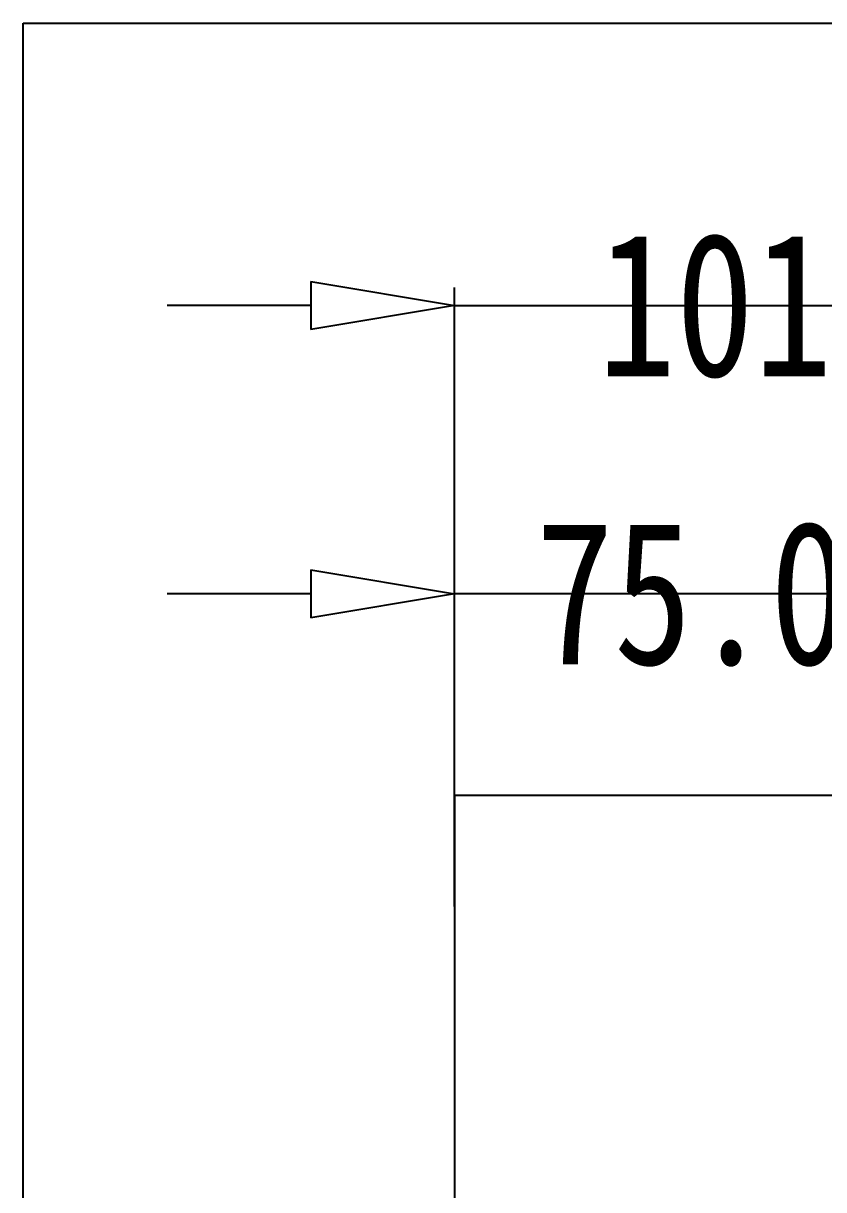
# Model space of a CAD drawing. Header units: millimetres. Extents: x 309 to 11345, y -1340 to 1318.
# Drawn here: x 10325 to 10436.4, y -396.9 to -234.6 of the extents above; entities that cross this region are included whole.
import ezdxf

# ---------------------------------------------------------------- set-up
doc = ezdxf.new("R2010")
doc.units = ezdxf.units.MM
doc.header["$LTSCALE"] = 16.335
doc.header["$PDMODE"] = 3
doc.header["$PDSIZE"] = 0.3125
doc.layers.get('0').update_dxf_attribs({"linetype": 'CONTINUOUS'})
doc.layers.get('Defpoints').update_dxf_attribs({"linetype": 'CONTINUOUS'})
doc.styles.get("Standard").update_dxf_attribs({"font": 'txt', "width": 0.8})
doc.dimstyles.new('STANDARD$0', dxfattribs={"dimscale": 2, "dimtxt": 3, "dimasz": 3, "dimexe": 1.25, "dimexo": 0.625, "dimgap": 0.5, "dimtad": 0, "dimdsep": 46, "dimlunit": 6, "dimtxsty": 'Standard', "dimblk": 'CLOSEDBLANK', "dimcen": 0, "dimclrt": 2, "dimazin": 2, "dimtfac": 2, "dimtmove": 1, "dimatfit": 3, "dimfxl": 0, "dimtolj": 1, "dimtzin": 0, "dimarcsym": 0})

# ---------------------------------------------------------------- blocks, each defined once
blk = doc.blocks.new('_ClosedBlank')
at = {"color": 0, "linetype": 'ByBlock', "lineweight": -2}
for p, q in [((-1, 0.1667), (0, 0)), ((-1, 0.1667), (-1, -0.1667)), ((0, 0), (-1, -0.1667))]:
    blk.add_line(p, q, dxfattribs=at)
blk = doc.blocks.new('*D577')
at = {"color": 4, "lineweight": -2}
for p, q in [((10384.97, -340.74), (10384.97, -311.46)), ((10459.97, -340.74), (10459.97, -311.46)), ((10364.97, -313.96), (10344.97, -313.96)), ((10459.97, -313.96), (10384.97, -313.96)), ((10479.97, -313.96), (10499.97, -313.96))]:
    blk.add_line(p, q, dxfattribs=at)
at = {"layer": 'Defpoints', "color": 0}
for p in [(10384.97, -313.96), (10384.97, -341.99), (10459.97, -341.99)]:
    blk.add_point(p, dxfattribs=at)
at = {"color": 4, "lineweight": -2, "xscale": 20, "yscale": 20, "zscale": 20}
blk.add_blockref('_ClosedBlank', (10384.97, -313.96), dxfattribs=at)
at = {"color": 4, "lineweight": -2, "xscale": 20, "yscale": 20, "zscale": 20, "rotation": 180}
blk.add_blockref('_ClosedBlank', (10459.97, -313.96), dxfattribs=at)
at = {"color": 6, "insert": (10423.47, -313.96), "char_height": 20, "attachment_point": 5}
blk.add_mtext('\\A1;75.00', dxfattribs=at)
blk = doc.blocks.new('*D578')
at = {"color": 4, "lineweight": -2}
for p, q in [((10384.97, -357.49), (10384.97, -271.34)), ((10486.8, -382.9), (10486.8, -271.34)), ((10364.97, -273.84), (10344.97, -273.84)), ((10384.97, -273.84), (10486.8, -273.84)), ((10506.8, -273.84), (10526.8, -273.84))]:
    blk.add_line(p, q, dxfattribs=at)
at = {"layer": 'Defpoints', "color": 0}
for p in [(10486.8, -273.84), (10384.97, -358.74), (10486.8, -384.15)]:
    blk.add_point(p, dxfattribs=at)
at = {"color": 4, "lineweight": -2, "xscale": 20, "yscale": 20, "zscale": 20}
blk.add_blockref('_ClosedBlank', (10384.97, -273.84), dxfattribs=at)
at = {"color": 4, "lineweight": -2, "xscale": 20, "yscale": 20, "zscale": 20, "rotation": 180}
blk.add_blockref('_ClosedBlank', (10486.8, -273.84), dxfattribs=at)
at = {"color": 6, "insert": (10437.57, -273.84), "char_height": 20, "attachment_point": 5}
blk.add_mtext('\\A1;101.83', dxfattribs=at)

msp = doc.modelspace()

# ---------------------------------------------------------------- linework, layer by layer
at = {"color": 7, "linetype": 'Continuous'}
for q in [(10384.972, -661.99), (10452.051, -341.99)]:
    msp.add_line((10384.972, -341.99), q, dxfattribs=at)
msp.add_lwpolyline([(10324.963, -234.556), (11062.204, -234.556), (11062.204, -873.144), (10324.963, -873.144)], close=True)

# ---------------------------------------------------------------- dimensions: what is measured, and where the dimension line sits
for base, p1, p2, picture, middle in [((10486.804, -273.844), (10384.972, -358.742), (10486.804, -384.148), '*D578', (10437.571, -273.844)), ((10384.972, -313.963), (10459.972, -341.99), (10384.972, -341.99), '*D577', (10423.47, -313.963))]:
    dim = msp.add_linear_dim(base=base, p1=p1, p2=p2, dimstyle='STANDARD$0', override={"dimtxt": 10, "dimasz": 10, "dimgap": 0, "dimzin": 0, "dimclrd": 4, "dimclre": 4, "dimclrt": 6})
    dim.commit()
    dim.dimension.update_dxf_attribs({"geometry": picture, "text_midpoint": middle, "dimtype": 160})

doc.saveas('drawing.dxf')
